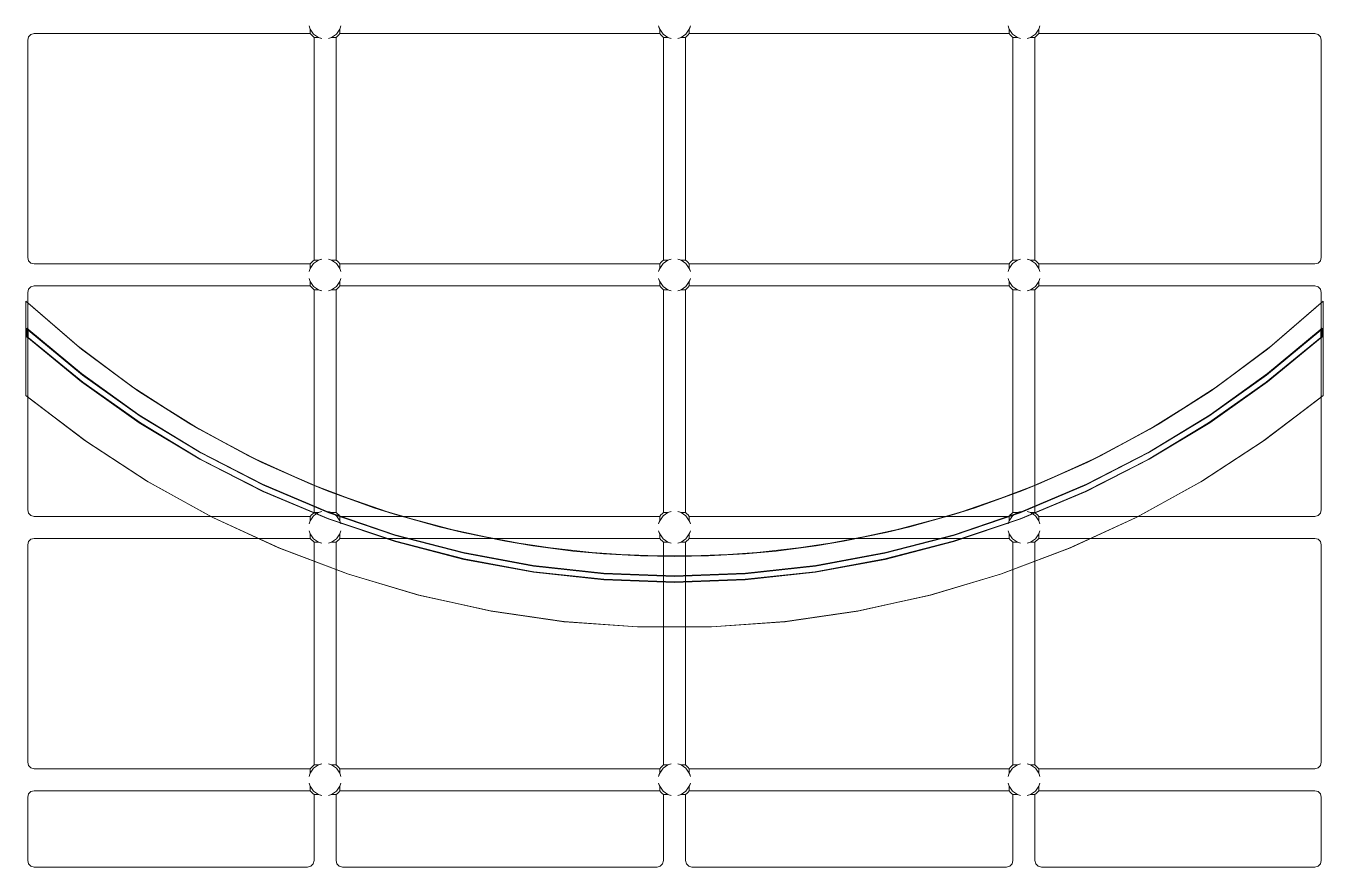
# Model space of a CAD drawing. Header units: millimetres. Extents: x 0 to 1729, y -270 to 583.
# Drawn here: x 260 to 460.5, y 44 to 174 of the extents above; entities that cross this region are included whole.
import ezdxf

# ---------------------------------------------------------------- set-up
doc = ezdxf.new("R2010")
doc.units = ezdxf.units.MM
doc.layers.add('OUTLINE', color=7, linetype='Continuous')

msp = doc.modelspace()

# ---------------------------------------------------------------- linework, layer by layer
at = {"layer": 'OUTLINE', "lineweight": 13}
for p, q in [((260.45, 172.3), (260.81, 172.67)), ((260.81, 172.67), (261.32, 172.8)), ((261.32, 172.8), (303.96, 172.8)), ((303.8, 173.98), (303.85, 173.8)), ((303.8, 173.98), (303.96, 173.49)), ((303.85, 173.8), (303.9, 173.64)), ((303.9, 173.64), (303.94, 173.53)), ((303.94, 173.53), (303.96, 173.48)), ((303.96, 173.49), (304.48, 172.73)), ((303.96, 173.48), (303.96, 172.8)), ((303.96, 172.8), (304.14, 172.59)), ((304.14, 172.59), (304.34, 172.39)), ((304.34, 172.39), (304.55, 172.21)), ((304.48, 172.73), (305.24, 172.21)), ((307.26, 172.21), (308.02, 172.73)), ((307.95, 172.21), (308.16, 172.39)), ((308.02, 172.73), (308.54, 173.49)), ((308.16, 172.39), (308.36, 172.59)), ((308.36, 172.59), (308.54, 172.8)), ((308.54, 173.49), (308.7, 173.98)), ((308.54, 173.48), (308.56, 173.53)), ((308.54, 172.8), (308.54, 173.48)), ((308.54, 172.8), (357.96, 172.8)), ((308.56, 173.53), (308.6, 173.64)), ((308.6, 173.64), (308.65, 173.8)), ((308.65, 173.8), (308.7, 173.98)), ((357.8, 173.98), (357.85, 173.8)), ((357.8, 173.98), (357.96, 173.49)), ((357.85, 173.8), (357.9, 173.64)), ((357.9, 173.64), (357.94, 173.53)), ((357.94, 173.53), (357.96, 173.48)), ((357.96, 173.49), (358.48, 172.73)), ((357.96, 173.48), (357.96, 172.8)), ((357.96, 172.8), (358.14, 172.59)), ((358.14, 172.59), (358.34, 172.39)), ((358.34, 172.39), (358.55, 172.21)), ((358.48, 172.73), (359.24, 172.21)), ((361.26, 172.21), (362.02, 172.73)), ((361.95, 172.21), (362.16, 172.39)), ((362.02, 172.73), (362.54, 173.49)), ((362.16, 172.39), (362.36, 172.59)), ((362.36, 172.59), (362.54, 172.8)), ((362.54, 173.49), (362.7, 173.98)), ((362.54, 173.48), (362.56, 173.53)), ((362.54, 172.8), (362.54, 173.48)), ((362.54, 172.8), (411.96, 172.8)), ((362.56, 173.53), (362.6, 173.64)), ((362.6, 173.64), (362.65, 173.8)), ((362.65, 173.8), (362.7, 173.98)), ((411.8, 173.98), (411.85, 173.8)), ((411.8, 173.98), (411.96, 173.49)), ((411.85, 173.8), (411.9, 173.64)), ((411.9, 173.64), (411.94, 173.53)), ((411.94, 173.53), (411.96, 173.48)), ((411.96, 173.49), (412.48, 172.73)), ((411.96, 173.48), (411.96, 172.8)), ((411.96, 172.8), (412.14, 172.59)), ((412.14, 172.59), (412.34, 172.39)), ((412.34, 172.39), (412.55, 172.21)), ((412.48, 172.73), (413.24, 172.21)), ((415.26, 172.21), (416.02, 172.73)), ((415.95, 172.21), (416.16, 172.39)), ((416.02, 172.73), (416.54, 173.49)), ((416.16, 172.39), (416.36, 172.59)), ((416.36, 172.59), (416.54, 172.8)), ((416.54, 173.49), (416.7, 173.98)), ((416.54, 173.48), (416.56, 173.53)), ((416.54, 172.8), (416.54, 173.48)), ((416.54, 172.8), (459.18, 172.8)), ((416.56, 173.53), (416.6, 173.64)), ((416.6, 173.64), (416.65, 173.8)), ((416.65, 173.8), (416.7, 173.98)), ((459.18, 172.8), (459.69, 172.67)), ((459.69, 172.67), (460.05, 172.3)), ((260.31, 171.81), (260.45, 172.3)), ((260.31, 138.19), (260.31, 171.81)), ((304.55, 137.79), (304.55, 172.21)), ((304.55, 172.21), (305.23, 172.21)), ((305.23, 172.21), (305.28, 172.19)), ((305.24, 172.21), (305.73, 172.05)), ((305.28, 172.19), (305.39, 172.15)), ((305.39, 172.15), (305.55, 172.1)), ((305.55, 172.1), (305.73, 172.05)), ((306.77, 172.05), (307.26, 172.21)), ((306.77, 172.05), (306.95, 172.1)), ((306.95, 172.1), (307.11, 172.15)), ((307.11, 172.15), (307.22, 172.19)), ((307.22, 172.19), (307.27, 172.21)), ((307.27, 172.21), (307.95, 172.21)), ((307.95, 137.79), (307.95, 172.21)), ((358.55, 137.79), (358.55, 172.21)), ((358.55, 172.21), (359.23, 172.21)), ((359.23, 172.21), (359.28, 172.19)), ((359.24, 172.21), (359.73, 172.05)), ((359.28, 172.19), (359.39, 172.15)), ((359.39, 172.15), (359.55, 172.1)), ((359.55, 172.1), (359.73, 172.05)), ((360.77, 172.05), (361.26, 172.21)), ((360.77, 172.05), (360.95, 172.1)), ((360.95, 172.1), (361.11, 172.15)), ((361.11, 172.15), (361.22, 172.19)), ((361.22, 172.19), (361.27, 172.21)), ((361.27, 172.21), (361.95, 172.21)), ((361.95, 137.79), (361.95, 172.21)), ((412.55, 137.79), (412.55, 172.21)), ((412.55, 172.21), (413.23, 172.21)), ((413.23, 172.21), (413.28, 172.19)), ((413.24, 172.21), (413.73, 172.05)), ((413.28, 172.19), (413.39, 172.15)), ((413.39, 172.15), (413.55, 172.1)), ((413.55, 172.1), (413.73, 172.05)), ((414.77, 172.05), (415.26, 172.21)), ((414.77, 172.05), (414.95, 172.1)), ((414.95, 172.1), (415.11, 172.15)), ((415.11, 172.15), (415.22, 172.19)), ((415.22, 172.19), (415.27, 172.21)), ((415.27, 172.21), (415.95, 172.21)), ((415.95, 137.79), (415.95, 172.21)), ((460.05, 172.3), (460.19, 171.81)), ((460.19, 138.19), (460.19, 171.81)), ((260.31, 138.19), (260.45, 137.7)), ((260.45, 137.7), (260.81, 137.33)), ((260.81, 137.33), (261.32, 137.2)), ((261.32, 137.2), (303.96, 137.2)), ((303.8, 136.02), (303.96, 136.51)), ((303.85, 136.2), (303.9, 136.36)), ((303.9, 136.36), (303.94, 136.47)), ((303.94, 136.47), (303.96, 136.52)), ((303.96, 137.2), (304.14, 137.41)), ((303.96, 136.51), (304.48, 137.27)), ((303.96, 136.52), (303.96, 137.2)), ((304.14, 137.41), (304.34, 137.61)), ((304.34, 137.61), (304.55, 137.79)), ((304.48, 137.27), (305.24, 137.79)), ((304.55, 137.79), (305.23, 137.79)), ((305.23, 137.79), (305.28, 137.81)), ((305.24, 137.79), (305.73, 137.95)), ((305.28, 137.81), (305.39, 137.85)), ((305.39, 137.85), (305.55, 137.9)), ((305.55, 137.9), (305.73, 137.95)), ((306.77, 137.95), (306.95, 137.9)), ((306.77, 137.95), (307.26, 137.79)), ((306.95, 137.9), (307.11, 137.85)), ((307.11, 137.85), (307.22, 137.81)), ((307.22, 137.81), (307.27, 137.79)), ((307.26, 137.79), (308.02, 137.27)), ((307.27, 137.79), (307.95, 137.79)), ((307.95, 137.79), (308.16, 137.61)), ((308.02, 137.27), (308.54, 136.51)), ((308.16, 137.61), (308.36, 137.41)), ((308.36, 137.41), (308.54, 137.2)), ((308.54, 137.2), (308.54, 136.52)), ((308.54, 137.2), (357.96, 137.2)), ((308.54, 136.52), (308.56, 136.47)), ((308.54, 136.51), (308.7, 136.02)), ((308.56, 136.47), (308.6, 136.36)), ((308.6, 136.36), (308.65, 136.2)), ((357.8, 136.02), (357.96, 136.51)), ((357.85, 136.2), (357.9, 136.36)), ((357.9, 136.36), (357.94, 136.47)), ((357.94, 136.47), (357.96, 136.52)), ((357.96, 137.2), (358.14, 137.41)), ((357.96, 136.51), (358.48, 137.27)), ((357.96, 136.52), (357.96, 137.2)), ((358.14, 137.41), (358.34, 137.61)), ((358.34, 137.61), (358.55, 137.79)), ((358.48, 137.27), (359.24, 137.79)), ((358.55, 137.79), (359.23, 137.79)), ((359.23, 137.79), (359.28, 137.81)), ((359.24, 137.79), (359.73, 137.95)), ((359.28, 137.81), (359.39, 137.85)), ((359.39, 137.85), (359.55, 137.9)), ((359.55, 137.9), (359.73, 137.95)), ((360.77, 137.95), (360.95, 137.9)), ((360.77, 137.95), (361.26, 137.79)), ((360.95, 137.9), (361.11, 137.85)), ((361.11, 137.85), (361.22, 137.81)), ((361.22, 137.81), (361.27, 137.79)), ((361.26, 137.79), (362.02, 137.27)), ((361.27, 137.79), (361.95, 137.79)), ((361.95, 137.79), (362.16, 137.61)), ((362.02, 137.27), (362.54, 136.51)), ((362.16, 137.61), (362.36, 137.41)), ((362.36, 137.41), (362.54, 137.2)), ((362.54, 137.2), (362.54, 136.52)), ((362.54, 137.2), (411.96, 137.2)), ((362.54, 136.52), (362.56, 136.47)), ((362.54, 136.51), (362.7, 136.02)), ((362.56, 136.47), (362.6, 136.36)), ((362.6, 136.36), (362.65, 136.2)), ((411.8, 136.02), (411.96, 136.51)), ((411.85, 136.2), (411.9, 136.36)), ((411.9, 136.36), (411.94, 136.47)), ((411.94, 136.47), (411.96, 136.52)), ((411.96, 137.2), (412.14, 137.41)), ((411.96, 136.51), (412.48, 137.27)), ((411.96, 136.52), (411.96, 137.2)), ((412.14, 137.41), (412.34, 137.61)), ((412.34, 137.61), (412.55, 137.79)), ((412.48, 137.27), (413.24, 137.79)), ((412.55, 137.79), (413.23, 137.79)), ((413.23, 137.79), (413.28, 137.81)), ((413.24, 137.79), (413.73, 137.95)), ((413.28, 137.81), (413.39, 137.85)), ((413.39, 137.85), (413.55, 137.9)), ((413.55, 137.9), (413.73, 137.95)), ((414.77, 137.95), (414.95, 137.9)), ((414.77, 137.95), (415.26, 137.79)), ((414.95, 137.9), (415.11, 137.85)), ((415.11, 137.85), (415.22, 137.81)), ((415.22, 137.81), (415.27, 137.79)), ((415.26, 137.79), (416.02, 137.27)), ((415.27, 137.79), (415.95, 137.79)), ((415.95, 137.79), (416.16, 137.61)), ((416.02, 137.27), (416.54, 136.51)), ((416.16, 137.61), (416.36, 137.41)), ((416.36, 137.41), (416.54, 137.2)), ((416.54, 137.2), (416.54, 136.52)), ((416.54, 137.2), (459.18, 137.2)), ((416.54, 136.52), (416.56, 136.47)), ((416.54, 136.51), (416.7, 136.02)), ((416.56, 136.47), (416.6, 136.36)), ((416.6, 136.36), (416.65, 136.2)), ((459.18, 137.2), (459.69, 137.33)), ((459.69, 137.33), (460.05, 137.7)), ((460.05, 137.7), (460.19, 138.19)), ((303.8, 136.02), (303.85, 136.2)), ((303.8, 134.98), (303.85, 134.8)), ((303.8, 134.98), (303.96, 134.49)), ((303.85, 134.8), (303.9, 134.64)), ((303.9, 134.64), (303.94, 134.53)), ((303.94, 134.53), (303.96, 134.48)), ((303.96, 134.49), (304.48, 133.73)), ((303.96, 134.48), (303.96, 133.8)), ((308.02, 133.73), (308.54, 134.49)), ((308.54, 134.49), (308.7, 134.98)), ((308.54, 134.48), (308.56, 134.53)), ((308.54, 133.8), (308.54, 134.48)), ((308.56, 134.53), (308.6, 134.64)), ((308.6, 134.64), (308.65, 134.8)), ((308.65, 136.2), (308.7, 136.02)), ((308.65, 134.8), (308.7, 134.98)), ((357.8, 136.02), (357.85, 136.2)), ((357.8, 134.98), (357.85, 134.8)), ((357.8, 134.98), (357.96, 134.49)), ((357.85, 134.8), (357.9, 134.64)), ((357.9, 134.64), (357.94, 134.53)), ((357.94, 134.53), (357.96, 134.48)), ((357.96, 134.49), (358.48, 133.73)), ((357.96, 134.48), (357.96, 133.8)), ((362.02, 133.73), (362.54, 134.49)), ((362.54, 134.49), (362.7, 134.98)), ((362.54, 134.48), (362.56, 134.53)), ((362.54, 133.8), (362.54, 134.48)), ((362.56, 134.53), (362.6, 134.64)), ((362.6, 134.64), (362.65, 134.8)), ((362.65, 136.2), (362.7, 136.02)), ((362.65, 134.8), (362.7, 134.98)), ((411.8, 136.02), (411.85, 136.2)), ((411.8, 134.98), (411.85, 134.8)), ((411.8, 134.98), (411.96, 134.49)), ((411.85, 134.8), (411.9, 134.64)), ((411.9, 134.64), (411.94, 134.53)), ((411.94, 134.53), (411.96, 134.48)), ((411.96, 134.49), (412.48, 133.73)), ((411.96, 134.48), (411.96, 133.8)), ((416.02, 133.73), (416.54, 134.49)), ((416.54, 134.49), (416.7, 134.98)), ((416.54, 134.48), (416.56, 134.53)), ((416.54, 133.8), (416.54, 134.48)), ((416.56, 134.53), (416.6, 134.64)), ((416.6, 134.64), (416.65, 134.8)), ((416.65, 136.2), (416.7, 136.02)), ((416.65, 134.8), (416.7, 134.98)), ((260.31, 132.81), (260.45, 133.3)), ((260.31, 99.19), (260.31, 132.81)), ((260.45, 133.3), (260.81, 133.67)), ((260.81, 133.67), (261.32, 133.8)), ((261.32, 133.8), (303.96, 133.8)), ((303.96, 133.8), (304.14, 133.59)), ((304.14, 133.59), (304.34, 133.39)), ((304.34, 133.39), (304.55, 133.21)), ((304.48, 133.73), (305.24, 133.21)), ((304.55, 98.79), (304.55, 133.21)), ((304.55, 133.21), (305.23, 133.21)), ((305.23, 133.21), (305.28, 133.19)), ((305.24, 133.21), (305.73, 133.05)), ((305.28, 133.19), (305.39, 133.15)), ((305.39, 133.15), (305.55, 133.1)), ((305.55, 133.1), (305.73, 133.05)), ((306.77, 133.05), (307.26, 133.21)), ((306.77, 133.05), (306.95, 133.1)), ((306.95, 133.1), (307.11, 133.15)), ((307.11, 133.15), (307.22, 133.19)), ((307.22, 133.19), (307.27, 133.21)), ((307.26, 133.21), (308.02, 133.73)), ((307.27, 133.21), (307.95, 133.21)), ((307.95, 133.21), (308.16, 133.39)), ((307.95, 98.79), (307.95, 133.21)), ((308.16, 133.39), (308.36, 133.59)), ((308.36, 133.59), (308.54, 133.8)), ((308.54, 133.8), (357.96, 133.8)), ((357.96, 133.8), (358.14, 133.59)), ((358.14, 133.59), (358.34, 133.39)), ((358.34, 133.39), (358.55, 133.21)), ((358.48, 133.73), (359.24, 133.21)), ((358.55, 98.79), (358.55, 133.21)), ((358.55, 133.21), (359.23, 133.21)), ((359.23, 133.21), (359.28, 133.19)), ((359.24, 133.21), (359.73, 133.05)), ((359.28, 133.19), (359.39, 133.15)), ((359.39, 133.15), (359.55, 133.1)), ((359.55, 133.1), (359.73, 133.05)), ((360.77, 133.05), (361.26, 133.21)), ((360.77, 133.05), (360.95, 133.1)), ((360.95, 133.1), (361.11, 133.15)), ((361.11, 133.15), (361.22, 133.19)), ((361.22, 133.19), (361.27, 133.21)), ((361.26, 133.21), (362.02, 133.73)), ((361.27, 133.21), (361.95, 133.21)), ((361.95, 133.21), (362.16, 133.39)), ((361.95, 98.79), (361.95, 133.21)), ((362.16, 133.39), (362.36, 133.59)), ((362.36, 133.59), (362.54, 133.8)), ((362.54, 133.8), (411.96, 133.8)), ((411.96, 133.8), (412.14, 133.59)), ((412.14, 133.59), (412.34, 133.39)), ((412.34, 133.39), (412.55, 133.21)), ((412.48, 133.73), (413.24, 133.21)), ((412.55, 98.79), (412.55, 133.21)), ((412.55, 133.21), (413.23, 133.21)), ((413.23, 133.21), (413.28, 133.19)), ((413.24, 133.21), (413.73, 133.05)), ((413.28, 133.19), (413.39, 133.15)), ((413.39, 133.15), (413.55, 133.1)), ((413.55, 133.1), (413.73, 133.05)), ((414.77, 133.05), (415.26, 133.21)), ((414.77, 133.05), (414.95, 133.1)), ((414.95, 133.1), (415.11, 133.15)), ((415.11, 133.15), (415.22, 133.19)), ((415.22, 133.19), (415.27, 133.21)), ((415.26, 133.21), (416.02, 133.73)), ((415.27, 133.21), (415.95, 133.21)), ((415.95, 133.21), (416.16, 133.39)), ((415.95, 98.79), (415.95, 133.21)), ((416.16, 133.39), (416.36, 133.59)), ((416.36, 133.59), (416.54, 133.8)), ((416.54, 133.8), (459.18, 133.8)), ((459.18, 133.8), (459.69, 133.67)), ((459.69, 133.67), (460.05, 133.3)), ((460.05, 133.3), (460.19, 132.81)), ((460.19, 99.19), (460.19, 132.81)), ((260.03, 116.85), (260.03, 131.46)), ((260.03, 131.46), (260.31, 131.2)), ((260.03, 131.46), (267.96, 124.58)), ((260.31, 116.62), (260.31, 131.2)), ((260.31, 131.2), (267.96, 124.58)), ((260.31, 131.2), (268.64, 124.04)), ((451.86, 124.04), (460.19, 131.2)), ((452.54, 124.58), (460.47, 131.46)), ((452.54, 124.58), (460.19, 131.2)), ((460.19, 131.2), (460.47, 131.46)), ((460.19, 116.62), (460.19, 131.2)), ((460.47, 116.85), (460.47, 131.46)), ((260.17, 125.93), (260.17, 127.27)), ((260.17, 127.27), (260.38, 126.97)), ((260.17, 127.27), (268.59, 120.26)), ((260.38, 125.85), (260.38, 126.97)), ((260.38, 126.97), (268.79, 120.01)), ((451.71, 120.01), (460.12, 126.97)), ((451.91, 120.26), (460.33, 127.27)), ((460.12, 126.97), (460.33, 127.27)), ((460.12, 125.85), (460.12, 126.97)), ((460.33, 125.93), (460.33, 127.27)), ((260.17, 125.93), (260.38, 125.85)), ((260.17, 125.93), (268.62, 118.98)), ((260.38, 125.85), (268.82, 118.93)), ((267.96, 124.58), (268.64, 124.04)), ((267.96, 124.58), (276.37, 118.28)), ((444.13, 118.28), (452.54, 124.58)), ((451.68, 118.93), (460.12, 125.85)), ((451.86, 124.04), (452.54, 124.58)), ((451.88, 118.98), (460.33, 125.93)), ((460.12, 125.85), (460.33, 125.93)), ((268.64, 124.04), (276.37, 118.28)), ((268.64, 124.04), (277.48, 117.51)), ((443.02, 117.51), (451.86, 124.04)), ((444.13, 118.28), (451.86, 124.04)), ((268.59, 120.26), (277.5, 113.89)), ((268.62, 118.98), (277.55, 112.66)), ((268.79, 120.01), (277.69, 113.67)), ((268.82, 118.93), (277.73, 112.64)), ((276.37, 118.28), (277.48, 117.51)), ((276.37, 118.28), (285.2, 112.6)), ((435.3, 112.6), (444.13, 118.28)), ((442.77, 112.64), (451.68, 118.93)), ((442.81, 113.67), (451.71, 120.01)), ((442.95, 112.66), (451.88, 118.98)), ((443, 113.89), (451.91, 120.26)), ((443.02, 117.51), (444.13, 118.28)), ((260.03, 116.85), (260.31, 116.62)), ((260.03, 116.85), (269.12, 109.93)), ((260.31, 116.62), (269.12, 109.93)), ((260.31, 116.62), (269.38, 109.74)), ((277.48, 117.51), (285.2, 112.6)), ((277.48, 117.51), (286.79, 111.67)), ((433.71, 111.67), (443.02, 117.51)), ((435.3, 112.6), (443.02, 117.51)), ((451.12, 109.74), (460.19, 116.62)), ((451.38, 109.93), (460.47, 116.85)), ((451.38, 109.93), (460.19, 116.62)), ((460.19, 116.62), (460.47, 116.85)), ((277.5, 113.89), (286.85, 108.18)), ((277.55, 112.66), (286.91, 107.01)), ((277.69, 113.67), (287.03, 107.99)), ((277.73, 112.64), (287.08, 107)), ((285.2, 112.6), (286.79, 111.67)), ((285.2, 112.6), (294.41, 107.57)), ((426.09, 107.57), (435.3, 112.6)), ((433.42, 107), (442.77, 112.64)), ((433.47, 107.99), (442.81, 113.67)), ((433.59, 107.01), (442.95, 112.66)), ((433.65, 108.18), (443, 113.89)), ((433.71, 111.67), (435.3, 112.6)), ((286.79, 111.67), (294.41, 107.57)), ((286.79, 111.67), (296.5, 106.54)), ((424, 106.54), (433.71, 111.67)), ((426.09, 107.57), (433.71, 111.67)), ((269.12, 109.93), (269.38, 109.74)), ((269.12, 109.93), (278.68, 103.68)), ((269.38, 109.74), (278.68, 103.68)), ((269.38, 109.74), (278.93, 103.53)), ((441.57, 103.53), (451.12, 109.74)), ((441.82, 103.68), (451.38, 109.93)), ((441.82, 103.68), (451.12, 109.74)), ((451.12, 109.74), (451.38, 109.93)), ((286.85, 108.18), (296.59, 103.18)), ((286.91, 107.01), (296.66, 102.04)), ((287.03, 107.99), (296.75, 103.02)), ((287.08, 107), (296.8, 102.06)), ((294.41, 107.57), (296.5, 106.54)), ((294.41, 107.57), (303.96, 103.2)), ((296.5, 106.54), (303.96, 103.2)), ((296.5, 106.54), (306.57, 102.15)), ((413.93, 102.15), (424, 106.54)), ((416.54, 103.2), (426.09, 107.57)), ((416.54, 103.2), (424, 106.54)), ((423.7, 102.06), (433.42, 107)), ((423.75, 103.02), (433.47, 107.99)), ((423.84, 102.04), (433.59, 107.01)), ((423.91, 103.18), (433.65, 108.18)), ((424, 106.54), (426.09, 107.57)), ((278.68, 103.68), (278.93, 103.53)), ((278.68, 103.68), (288.68, 98.14)), ((278.93, 103.53), (288.68, 98.14)), ((278.93, 103.53), (288.9, 98.03)), ((296.59, 103.18), (306.68, 98.89)), ((296.75, 103.02), (306.81, 98.76)), ((303.96, 103.2), (306.57, 102.15)), ((303.96, 103.2), (313.8, 99.53)), ((406.7, 99.53), (416.54, 103.2)), ((413.69, 98.76), (423.75, 103.02)), ((413.82, 98.89), (423.91, 103.18)), ((413.93, 102.15), (416.54, 103.2)), ((431.6, 98.03), (441.57, 103.53)), ((431.82, 98.14), (441.82, 103.68)), ((431.82, 98.14), (441.57, 103.53)), ((441.57, 103.53), (441.82, 103.68)), ((296.66, 102.04), (306.74, 97.8)), ((296.8, 102.06), (306.86, 97.84)), ((306.57, 102.15), (313.8, 99.53)), ((306.57, 102.15), (316.95, 98.52)), ((403.55, 98.52), (413.93, 102.15)), ((406.7, 99.53), (413.93, 102.15)), ((413.64, 97.84), (423.7, 102.06)), ((413.76, 97.8), (423.84, 102.04)), ((260.31, 99.19), (260.45, 98.7)), ((260.45, 98.7), (260.81, 98.33)), ((260.81, 98.33), (261.32, 98.2)), ((303.96, 98.2), (304.14, 98.41)), ((303.96, 97.51), (304.48, 98.27)), ((304.14, 98.41), (304.34, 98.61)), ((304.34, 98.61), (304.55, 98.79)), ((304.48, 98.27), (305.24, 98.79)), ((304.55, 98.79), (305.23, 98.79)), ((305.23, 98.79), (305.28, 98.81)), ((305.24, 98.79), (305.73, 98.95)), ((305.28, 98.81), (305.39, 98.85)), ((305.39, 98.85), (305.55, 98.9)), ((305.55, 98.9), (305.73, 98.95)), ((306.68, 98.89), (317.04, 95.36)), ((306.77, 98.95), (306.95, 98.9)), ((306.77, 98.95), (307.26, 98.79)), ((306.81, 98.76), (317.16, 95.24)), ((306.95, 98.9), (307.11, 98.85)), ((307.11, 98.85), (307.22, 98.81)), ((307.22, 98.81), (307.27, 98.79)), ((307.26, 98.79), (308.02, 98.27)), ((307.27, 98.79), (307.95, 98.79)), ((307.95, 98.79), (308.16, 98.61)), ((308.02, 98.27), (308.54, 97.51)), ((308.16, 98.61), (308.36, 98.41)), ((308.36, 98.41), (308.54, 98.2)), ((313.8, 99.53), (316.95, 98.52)), ((313.8, 99.53), (323.87, 96.57)), ((316.95, 98.52), (323.87, 96.57)), ((316.95, 98.52), (327.56, 95.68)), ((357.96, 98.2), (358.14, 98.41)), ((357.96, 97.51), (358.48, 98.27)), ((358.14, 98.41), (358.34, 98.61)), ((358.34, 98.61), (358.55, 98.79)), ((358.48, 98.27), (359.24, 98.79)), ((358.55, 98.79), (359.23, 98.79)), ((359.23, 98.79), (359.28, 98.81)), ((359.24, 98.79), (359.73, 98.95)), ((359.28, 98.81), (359.39, 98.85)), ((359.39, 98.85), (359.55, 98.9)), ((359.55, 98.9), (359.73, 98.95)), ((360.77, 98.95), (360.95, 98.9)), ((360.77, 98.95), (361.26, 98.79)), ((360.95, 98.9), (361.11, 98.85)), ((361.11, 98.85), (361.22, 98.81)), ((361.22, 98.81), (361.27, 98.79)), ((361.26, 98.79), (362.02, 98.27)), ((361.27, 98.79), (361.95, 98.79)), ((361.95, 98.79), (362.16, 98.61)), ((362.02, 98.27), (362.54, 97.51)), ((362.16, 98.61), (362.36, 98.41)), ((362.36, 98.41), (362.54, 98.2)), ((392.94, 95.68), (403.55, 98.52)), ((396.63, 96.57), (406.7, 99.53)), ((396.63, 96.57), (403.55, 98.52)), ((403.34, 95.24), (413.69, 98.76)), ((403.46, 95.36), (413.82, 98.89)), ((403.55, 98.52), (406.7, 99.53)), ((411.96, 98.2), (412.14, 98.41)), ((411.96, 97.51), (412.48, 98.27)), ((412.14, 98.41), (412.34, 98.61)), ((412.34, 98.61), (412.55, 98.79)), ((412.48, 98.27), (413.24, 98.79)), ((412.55, 98.79), (413.23, 98.79)), ((413.23, 98.79), (413.28, 98.81)), ((413.24, 98.79), (413.73, 98.95)), ((413.28, 98.81), (413.39, 98.85)), ((413.39, 98.85), (413.55, 98.9)), ((413.55, 98.9), (413.73, 98.95)), ((414.77, 98.95), (414.95, 98.9)), ((414.77, 98.95), (415.26, 98.79)), ((414.95, 98.9), (415.11, 98.85)), ((415.11, 98.85), (415.22, 98.81)), ((415.22, 98.81), (415.27, 98.79)), ((415.26, 98.79), (416.02, 98.27)), ((415.27, 98.79), (415.95, 98.79)), ((415.95, 98.79), (416.16, 98.61)), ((416.02, 98.27), (416.54, 97.51)), ((416.16, 98.61), (416.36, 98.41)), ((416.36, 98.41), (416.54, 98.2)), ((459.18, 98.2), (459.69, 98.33)), ((459.69, 98.33), (460.05, 98.7)), ((460.05, 98.7), (460.19, 99.19)), ((261.32, 98.2), (303.96, 98.2)), ((288.68, 98.14), (288.9, 98.03)), ((288.68, 98.14), (299.04, 93.34)), ((288.9, 98.03), (299.04, 93.34)), ((288.9, 98.03), (299.24, 93.26)), ((303.8, 97.02), (303.96, 97.51)), ((303.8, 97.02), (303.85, 97.2)), ((303.85, 97.2), (303.9, 97.36)), ((303.9, 97.36), (303.94, 97.47)), ((303.94, 97.47), (303.96, 97.52)), ((303.96, 97.52), (303.96, 98.2)), ((306.74, 97.8), (317.1, 94.3)), ((306.86, 97.84), (317.2, 94.35)), ((308.54, 98.2), (308.54, 97.52)), ((308.54, 98.2), (357.96, 98.2)), ((308.54, 97.52), (308.56, 97.47)), ((308.54, 97.51), (308.7, 97.02)), ((308.56, 97.47), (308.6, 97.36)), ((308.6, 97.36), (308.65, 97.2)), ((308.65, 97.2), (308.7, 97.02)), ((323.87, 96.57), (327.56, 95.68)), ((323.87, 96.57), (334.13, 94.34)), ((357.8, 97.02), (357.96, 97.51)), ((357.8, 97.02), (357.85, 97.2)), ((357.85, 97.2), (357.9, 97.36)), ((357.9, 97.36), (357.94, 97.47)), ((357.94, 97.47), (357.96, 97.52)), ((357.96, 97.52), (357.96, 98.2)), ((362.54, 98.2), (362.54, 97.52)), ((362.54, 98.2), (411.96, 98.2)), ((362.54, 97.52), (362.56, 97.47)), ((362.54, 97.51), (362.7, 97.02)), ((362.56, 97.47), (362.6, 97.36)), ((362.6, 97.36), (362.65, 97.2)), ((362.65, 97.2), (362.7, 97.02)), ((386.37, 94.34), (396.63, 96.57)), ((392.94, 95.68), (396.63, 96.57)), ((403.3, 94.35), (413.64, 97.84)), ((403.4, 94.3), (413.76, 97.8)), ((411.8, 97.02), (411.96, 97.51)), ((411.8, 97.02), (411.85, 97.2)), ((411.85, 97.2), (411.9, 97.36)), ((411.9, 97.36), (411.94, 97.47)), ((411.94, 97.47), (411.96, 97.52)), ((411.96, 97.52), (411.96, 98.2)), ((416.54, 98.2), (416.54, 97.52)), ((416.54, 98.2), (459.18, 98.2)), ((416.54, 97.52), (416.56, 97.47)), ((416.54, 97.51), (416.7, 97.02)), ((416.56, 97.47), (416.6, 97.36)), ((416.6, 97.36), (416.65, 97.2)), ((416.65, 97.2), (416.7, 97.02)), ((421.26, 93.26), (431.6, 98.03)), ((421.46, 93.34), (431.82, 98.14)), ((421.46, 93.34), (431.6, 98.03)), ((431.6, 98.03), (431.82, 98.14)), ((260.31, 93.81), (260.45, 94.3)), ((260.45, 94.3), (260.81, 94.67)), ((260.81, 94.67), (261.32, 94.8)), ((261.32, 94.8), (303.96, 94.8)), ((303.8, 95.98), (303.85, 95.8)), ((303.8, 95.98), (303.96, 95.49)), ((303.85, 95.8), (303.9, 95.64)), ((303.9, 95.64), (303.94, 95.53)), ((303.94, 95.53), (303.96, 95.48)), ((303.96, 95.49), (304.48, 94.73)), ((303.96, 95.48), (303.96, 94.8)), ((303.96, 94.8), (304.14, 94.59)), ((304.14, 94.59), (304.34, 94.39)), ((304.34, 94.39), (304.55, 94.21)), ((304.48, 94.73), (305.24, 94.21)), ((304.55, 59.79), (304.55, 94.21)), ((304.55, 94.21), (305.23, 94.21)), ((305.24, 94.21), (305.73, 94.05)), ((306.77, 94.05), (307.26, 94.21)), ((307.26, 94.21), (308.02, 94.73)), ((307.27, 94.21), (307.95, 94.21)), ((307.95, 94.21), (308.16, 94.39)), ((307.95, 59.79), (307.95, 94.21)), ((308.02, 94.73), (308.54, 95.49)), ((308.16, 94.39), (308.36, 94.59)), ((308.36, 94.59), (308.54, 94.8)), ((308.54, 95.49), (308.7, 95.98)), ((308.54, 95.48), (308.56, 95.53)), ((308.54, 94.8), (308.54, 95.48)), ((308.54, 94.8), (357.96, 94.8)), ((308.56, 95.53), (308.6, 95.64)), ((308.6, 95.64), (308.65, 95.8)), ((308.65, 95.8), (308.7, 95.98)), ((317.04, 95.36), (327.64, 92.59)), ((317.1, 94.3), (327.69, 91.55)), ((317.16, 95.24), (327.73, 92.49)), ((317.2, 94.35), (327.77, 91.62)), ((327.56, 95.68), (334.13, 94.34)), ((327.56, 95.68), (338.35, 93.64)), ((334.13, 94.34), (338.35, 93.64)), ((334.13, 94.34), (344.53, 92.84)), ((357.8, 95.98), (357.85, 95.8)), ((357.8, 95.98), (357.96, 95.49)), ((357.85, 95.8), (357.9, 95.64)), ((357.9, 95.64), (357.94, 95.53)), ((357.94, 95.53), (357.96, 95.48)), ((357.96, 95.49), (358.48, 94.73)), ((357.96, 95.48), (357.96, 94.8)), ((357.96, 94.8), (358.14, 94.59)), ((358.14, 94.59), (358.34, 94.39)), ((358.34, 94.39), (358.55, 94.21)), ((358.48, 94.73), (359.24, 94.21)), ((358.55, 59.79), (358.55, 94.21)), ((358.55, 94.21), (359.23, 94.21)), ((359.24, 94.21), (359.73, 94.05)), ((360.77, 94.05), (361.26, 94.21)), ((361.26, 94.21), (362.02, 94.73)), ((361.27, 94.21), (361.95, 94.21)), ((361.95, 94.21), (362.16, 94.39)), ((361.95, 59.79), (361.95, 94.21)), ((362.02, 94.73), (362.54, 95.49)), ((362.16, 94.39), (362.36, 94.59)), ((362.36, 94.59), (362.54, 94.8)), ((362.54, 95.49), (362.7, 95.98)), ((362.54, 95.48), (362.56, 95.53)), ((362.54, 94.8), (362.54, 95.48)), ((362.54, 94.8), (411.96, 94.8)), ((362.56, 95.53), (362.6, 95.64)), ((362.6, 95.64), (362.65, 95.8)), ((362.65, 95.8), (362.7, 95.98)), ((375.97, 92.84), (386.37, 94.34)), ((382.15, 93.64), (392.94, 95.68)), ((382.15, 93.64), (386.37, 94.34)), ((386.37, 94.34), (392.94, 95.68)), ((392.73, 91.62), (403.3, 94.35)), ((392.77, 92.49), (403.34, 95.24)), ((392.81, 91.55), (403.4, 94.3)), ((392.86, 92.59), (403.46, 95.36)), ((411.8, 95.98), (411.85, 95.8)), ((411.8, 95.98), (411.96, 95.49)), ((411.85, 95.8), (411.9, 95.64)), ((411.9, 95.64), (411.94, 95.53)), ((411.94, 95.53), (411.96, 95.48)), ((411.96, 95.49), (412.48, 94.73)), ((411.96, 95.48), (411.96, 94.8)), ((411.96, 94.8), (412.14, 94.59)), ((412.14, 94.59), (412.34, 94.39)), ((412.34, 94.39), (412.55, 94.21)), ((412.48, 94.73), (413.24, 94.21)), ((412.55, 59.79), (412.55, 94.21)), ((412.55, 94.21), (413.23, 94.21)), ((413.24, 94.21), (413.73, 94.05)), ((414.77, 94.05), (415.26, 94.21)), ((415.26, 94.21), (416.02, 94.73)), ((415.27, 94.21), (415.95, 94.21)), ((415.95, 94.21), (416.16, 94.39)), ((415.95, 59.79), (415.95, 94.21)), ((416.02, 94.73), (416.54, 95.49)), ((416.16, 94.39), (416.36, 94.59)), ((416.36, 94.59), (416.54, 94.8)), ((416.54, 95.49), (416.7, 95.98)), ((416.54, 95.48), (416.56, 95.53)), ((416.54, 94.8), (416.54, 95.48)), ((416.54, 94.8), (459.18, 94.8)), ((416.56, 95.53), (416.6, 95.64)), ((416.6, 95.64), (416.65, 95.8)), ((416.65, 95.8), (416.7, 95.98)), ((459.18, 94.8), (459.69, 94.67)), ((459.69, 94.67), (460.05, 94.3)), ((460.05, 94.3), (460.19, 93.81)), ((260.31, 60.19), (260.31, 93.81)), ((299.04, 93.34), (299.24, 93.26)), ((299.04, 93.34), (309.73, 89.3)), ((299.24, 93.26), (309.73, 89.3)), ((299.24, 93.26), (309.89, 89.24)), ((305.23, 94.21), (305.28, 94.19)), ((305.28, 94.19), (305.39, 94.15)), ((305.39, 94.15), (305.55, 94.1)), ((305.55, 94.1), (305.73, 94.05)), ((306.77, 94.05), (306.95, 94.1)), ((306.95, 94.1), (307.11, 94.15)), ((307.11, 94.15), (307.22, 94.19)), ((307.22, 94.19), (307.27, 94.21)), ((327.64, 92.59), (338.41, 90.6)), ((327.73, 92.49), (338.47, 90.51)), ((338.35, 93.64), (344.53, 92.84)), ((338.35, 93.64), (349.27, 92.41)), ((344.53, 92.84), (349.27, 92.41)), ((344.53, 92.84), (355, 92.09)), ((349.27, 92.41), (355, 92.09)), ((349.27, 92.41), (360.25, 92)), ((359.23, 94.21), (359.28, 94.19)), ((359.28, 94.19), (359.39, 94.15)), ((359.39, 94.15), (359.55, 94.1)), ((359.55, 94.1), (359.73, 94.05)), ((360.25, 92), (371.23, 92.41)), ((360.77, 94.05), (360.95, 94.1)), ((360.95, 94.1), (361.11, 94.15)), ((361.11, 94.15), (361.22, 94.19)), ((361.22, 94.19), (361.27, 94.21)), ((365.5, 92.09), (375.97, 92.84)), ((365.5, 92.09), (371.23, 92.41)), ((371.23, 92.41), (382.15, 93.64)), ((371.23, 92.41), (375.97, 92.84)), ((375.97, 92.84), (382.15, 93.64)), ((382.03, 90.51), (392.77, 92.49)), ((382.09, 90.6), (392.86, 92.59)), ((410.61, 89.24), (421.26, 93.26)), ((410.77, 89.3), (421.46, 93.34)), ((410.77, 89.3), (421.26, 93.26)), ((413.23, 94.21), (413.28, 94.19)), ((413.28, 94.19), (413.39, 94.15)), ((413.39, 94.15), (413.55, 94.1)), ((413.55, 94.1), (413.73, 94.05)), ((414.77, 94.05), (414.95, 94.1)), ((414.95, 94.1), (415.11, 94.15)), ((415.11, 94.15), (415.22, 94.19)), ((415.22, 94.19), (415.27, 94.21)), ((421.26, 93.26), (421.46, 93.34)), ((460.19, 60.19), (460.19, 93.81)), ((327.69, 91.55), (338.45, 89.58)), ((327.77, 91.62), (338.5, 89.65)), ((338.41, 90.6), (349.3, 89.4)), ((338.47, 90.51), (349.33, 89.32)), ((355, 92.09), (360.25, 92)), ((355, 92.09), (365.5, 92.09)), ((360.25, 92), (365.5, 92.09)), ((371.17, 89.32), (382.03, 90.51)), ((371.2, 89.4), (382.09, 90.6)), ((382, 89.65), (392.73, 91.62)), ((382.05, 89.58), (392.81, 91.55)), ((309.73, 89.3), (309.89, 89.24)), ((309.73, 89.3), (320.68, 86.04)), ((309.89, 89.24), (320.68, 86.04)), ((309.89, 89.24), (320.81, 86)), ((338.45, 89.58), (349.32, 88.4)), ((338.5, 89.65), (349.35, 88.47)), ((349.3, 89.4), (360.25, 89)), ((349.32, 88.4), (360.25, 88)), ((349.33, 89.32), (360.25, 88.92)), ((349.35, 88.47), (360.25, 88.08)), ((360.25, 89), (371.2, 89.4)), ((360.25, 88.92), (371.17, 89.32)), ((360.25, 88.08), (371.15, 88.47)), ((360.25, 88), (371.18, 88.4)), ((371.15, 88.47), (382, 89.65)), ((371.18, 88.4), (382.05, 89.58)), ((399.69, 86), (410.61, 89.24)), ((399.82, 86.04), (410.77, 89.3)), ((399.82, 86.04), (410.61, 89.24)), ((410.61, 89.24), (410.77, 89.3)), ((320.68, 86.04), (320.81, 86)), ((320.68, 86.04), (331.84, 83.58)), ((320.81, 86), (331.84, 83.58)), ((320.81, 86), (331.93, 83.56)), ((388.57, 83.56), (399.69, 86)), ((388.66, 83.58), (399.82, 86.04)), ((388.66, 83.58), (399.69, 86)), ((399.69, 86), (399.82, 86.04)), ((331.84, 83.58), (331.93, 83.56)), ((331.84, 83.58), (343.14, 81.93)), ((331.93, 83.56), (343.14, 81.93)), ((331.93, 83.56), (343.2, 81.92)), ((377.3, 81.92), (388.57, 83.56)), ((377.36, 81.93), (388.66, 83.58)), ((377.36, 81.93), (388.57, 83.56)), ((388.57, 83.56), (388.66, 83.58)), ((343.14, 81.93), (343.2, 81.92)), ((343.14, 81.93), (354.54, 81.1)), ((343.2, 81.92), (354.54, 81.1)), ((343.2, 81.92), (354.56, 81.1)), ((354.54, 81.1), (354.56, 81.1)), ((354.54, 81.1), (365.96, 81.1)), ((354.56, 81.1), (365.94, 81.1)), ((365.94, 81.1), (377.3, 81.92)), ((365.94, 81.1), (365.96, 81.1)), ((365.96, 81.1), (377.36, 81.93)), ((365.96, 81.1), (377.3, 81.92)), ((377.3, 81.92), (377.36, 81.93)), ((260.31, 60.19), (260.45, 59.7)), ((460.05, 59.7), (460.19, 60.19)), ((260.45, 59.7), (260.81, 59.33)), ((260.81, 59.33), (261.32, 59.2)), ((261.32, 59.2), (303.96, 59.2)), ((303.8, 58.02), (303.96, 58.51)), ((303.8, 58.02), (303.85, 58.2)), ((303.85, 58.2), (303.9, 58.36)), ((303.9, 58.36), (303.94, 58.47)), ((303.94, 58.47), (303.96, 58.52)), ((303.96, 59.2), (304.14, 59.41)), ((303.96, 58.51), (304.48, 59.27)), ((303.96, 58.52), (303.96, 59.2)), ((304.14, 59.41), (304.34, 59.61)), ((304.34, 59.61), (304.55, 59.79)), ((304.48, 59.27), (305.24, 59.79)), ((304.55, 59.79), (305.23, 59.79)), ((305.23, 59.79), (305.28, 59.81)), ((305.24, 59.79), (305.73, 59.95)), ((305.28, 59.81), (305.39, 59.85)), ((305.39, 59.85), (305.55, 59.9)), ((305.55, 59.9), (305.73, 59.95)), ((306.77, 59.95), (306.95, 59.9)), ((306.77, 59.95), (307.26, 59.79)), ((306.95, 59.9), (307.11, 59.85)), ((307.11, 59.85), (307.22, 59.81)), ((307.22, 59.81), (307.27, 59.79)), ((307.26, 59.79), (308.02, 59.27)), ((307.27, 59.79), (307.95, 59.79)), ((307.95, 59.79), (308.16, 59.61)), ((308.02, 59.27), (308.54, 58.51)), ((308.16, 59.61), (308.36, 59.41)), ((308.36, 59.41), (308.54, 59.2)), ((308.54, 59.2), (308.54, 58.52)), ((308.54, 59.2), (357.96, 59.2)), ((308.54, 58.52), (308.56, 58.47)), ((308.54, 58.51), (308.7, 58.02)), ((308.56, 58.47), (308.6, 58.36)), ((308.6, 58.36), (308.65, 58.2)), ((308.65, 58.2), (308.7, 58.02)), ((357.8, 58.02), (357.96, 58.51)), ((357.8, 58.02), (357.85, 58.2)), ((357.85, 58.2), (357.9, 58.36)), ((357.9, 58.36), (357.94, 58.47)), ((357.94, 58.47), (357.96, 58.52)), ((357.96, 59.2), (358.14, 59.41)), ((357.96, 58.51), (358.48, 59.27)), ((357.96, 58.52), (357.96, 59.2)), ((358.14, 59.41), (358.34, 59.61)), ((358.34, 59.61), (358.55, 59.79)), ((358.48, 59.27), (359.24, 59.79)), ((358.55, 59.79), (359.23, 59.79)), ((359.23, 59.79), (359.28, 59.81)), ((359.24, 59.79), (359.73, 59.95)), ((359.28, 59.81), (359.39, 59.85)), ((359.39, 59.85), (359.55, 59.9)), ((359.55, 59.9), (359.73, 59.95)), ((360.77, 59.95), (360.95, 59.9)), ((360.77, 59.95), (361.26, 59.79)), ((360.95, 59.9), (361.11, 59.85)), ((361.11, 59.85), (361.22, 59.81)), ((361.22, 59.81), (361.27, 59.79)), ((361.26, 59.79), (362.02, 59.27)), ((361.27, 59.79), (361.95, 59.79)), ((361.95, 59.79), (362.16, 59.61)), ((362.02, 59.27), (362.54, 58.51)), ((362.16, 59.61), (362.36, 59.41)), ((362.36, 59.41), (362.54, 59.2)), ((362.54, 59.2), (362.54, 58.52)), ((362.54, 59.2), (411.96, 59.2)), ((362.54, 58.52), (362.56, 58.47)), ((362.54, 58.51), (362.7, 58.02)), ((362.56, 58.47), (362.6, 58.36)), ((362.6, 58.36), (362.65, 58.2)), ((362.65, 58.2), (362.7, 58.02)), ((411.8, 58.02), (411.96, 58.51)), ((411.8, 58.02), (411.85, 58.2)), ((411.85, 58.2), (411.9, 58.36)), ((411.9, 58.36), (411.94, 58.47)), ((411.94, 58.47), (411.96, 58.52)), ((411.96, 59.2), (412.14, 59.41)), ((411.96, 58.51), (412.48, 59.27)), ((411.96, 58.52), (411.96, 59.2)), ((412.14, 59.41), (412.34, 59.61)), ((412.34, 59.61), (412.55, 59.79)), ((412.48, 59.27), (413.24, 59.79)), ((412.55, 59.79), (413.23, 59.79)), ((413.23, 59.79), (413.28, 59.81)), ((413.24, 59.79), (413.73, 59.95)), ((413.28, 59.81), (413.39, 59.85)), ((413.39, 59.85), (413.55, 59.9)), ((413.55, 59.9), (413.73, 59.95)), ((414.77, 59.95), (414.95, 59.9)), ((414.77, 59.95), (415.26, 59.79)), ((414.95, 59.9), (415.11, 59.85)), ((415.11, 59.85), (415.22, 59.81)), ((415.22, 59.81), (415.27, 59.79)), ((415.26, 59.79), (416.02, 59.27)), ((415.27, 59.79), (415.95, 59.79)), ((415.95, 59.79), (416.16, 59.61)), ((416.02, 59.27), (416.54, 58.51)), ((416.16, 59.61), (416.36, 59.41)), ((416.36, 59.41), (416.54, 59.2)), ((416.54, 59.2), (416.54, 58.52)), ((416.54, 59.2), (459.18, 59.2)), ((416.54, 58.52), (416.56, 58.47)), ((416.54, 58.51), (416.7, 58.02)), ((416.56, 58.47), (416.6, 58.36)), ((416.6, 58.36), (416.65, 58.2)), ((416.65, 58.2), (416.7, 58.02)), ((459.18, 59.2), (459.69, 59.33)), ((459.69, 59.33), (460.05, 59.7)), ((303.8, 56.98), (303.85, 56.8)), ((303.8, 56.98), (303.96, 56.49)), ((303.85, 56.8), (303.9, 56.64)), ((303.9, 56.64), (303.94, 56.53)), ((303.94, 56.53), (303.96, 56.48)), ((303.96, 56.49), (304.48, 55.73)), ((303.96, 56.48), (303.96, 55.8)), ((308.02, 55.73), (308.54, 56.49)), ((308.54, 56.49), (308.7, 56.98)), ((308.54, 56.48), (308.56, 56.53)), ((308.54, 55.8), (308.54, 56.48)), ((308.56, 56.53), (308.6, 56.64)), ((308.6, 56.64), (308.65, 56.8)), ((308.65, 56.8), (308.7, 56.98)), ((357.8, 56.98), (357.85, 56.8)), ((357.8, 56.98), (357.96, 56.49)), ((357.85, 56.8), (357.9, 56.64)), ((357.9, 56.64), (357.94, 56.53)), ((357.94, 56.53), (357.96, 56.48)), ((357.96, 56.49), (358.48, 55.73)), ((357.96, 56.48), (357.96, 55.8)), ((362.02, 55.73), (362.54, 56.49)), ((362.54, 56.49), (362.7, 56.98)), ((362.54, 56.48), (362.56, 56.53)), ((362.54, 55.8), (362.54, 56.48)), ((362.56, 56.53), (362.6, 56.64)), ((362.6, 56.64), (362.65, 56.8)), ((362.65, 56.8), (362.7, 56.98)), ((411.8, 56.98), (411.85, 56.8)), ((411.8, 56.98), (411.96, 56.49)), ((411.85, 56.8), (411.9, 56.64)), ((411.9, 56.64), (411.94, 56.53)), ((411.94, 56.53), (411.96, 56.48)), ((411.96, 56.49), (412.48, 55.73)), ((411.96, 56.48), (411.96, 55.8)), ((416.02, 55.73), (416.54, 56.49)), ((416.54, 56.49), (416.7, 56.98)), ((416.54, 56.48), (416.56, 56.53)), ((416.54, 55.8), (416.54, 56.48)), ((416.56, 56.53), (416.6, 56.64)), ((416.6, 56.64), (416.65, 56.8)), ((416.65, 56.8), (416.7, 56.98)), ((260.31, 54.81), (260.45, 55.3)), ((260.31, 45), (260.31, 54.81)), ((260.45, 55.3), (260.81, 55.67)), ((260.81, 55.67), (261.32, 55.8)), ((261.32, 55.8), (303.96, 55.8)), ((303.96, 55.8), (304.14, 55.59)), ((304.14, 55.59), (304.34, 55.39)), ((304.34, 55.39), (304.55, 55.21)), ((304.48, 55.73), (305.24, 55.21)), ((304.55, 45), (304.55, 55.21)), ((304.55, 55.21), (305.23, 55.21)), ((305.23, 55.21), (305.28, 55.19)), ((305.24, 55.21), (305.73, 55.05)), ((305.28, 55.19), (305.39, 55.15)), ((305.39, 55.15), (305.55, 55.1)), ((305.55, 55.1), (305.73, 55.05)), ((306.77, 55.05), (307.26, 55.21)), ((306.77, 55.05), (306.95, 55.1)), ((306.95, 55.1), (307.11, 55.15)), ((307.11, 55.15), (307.22, 55.19)), ((307.22, 55.19), (307.27, 55.21)), ((307.26, 55.21), (308.02, 55.73)), ((307.27, 55.21), (307.95, 55.21)), ((307.95, 55.21), (308.16, 55.39)), ((307.95, 45), (307.95, 55.21)), ((308.16, 55.39), (308.36, 55.59)), ((308.36, 55.59), (308.54, 55.8)), ((308.54, 55.8), (357.96, 55.8)), ((357.96, 55.8), (358.14, 55.59)), ((358.14, 55.59), (358.34, 55.39)), ((358.34, 55.39), (358.55, 55.21)), ((358.48, 55.73), (359.24, 55.21)), ((358.55, 45), (358.55, 55.21)), ((358.55, 55.21), (359.23, 55.21)), ((359.23, 55.21), (359.28, 55.19)), ((359.24, 55.21), (359.73, 55.05)), ((359.28, 55.19), (359.39, 55.15)), ((359.39, 55.15), (359.55, 55.1)), ((359.55, 55.1), (359.73, 55.05)), ((360.77, 55.05), (361.26, 55.21)), ((360.77, 55.05), (360.95, 55.1)), ((360.95, 55.1), (361.11, 55.15)), ((361.11, 55.15), (361.22, 55.19)), ((361.22, 55.19), (361.27, 55.21)), ((361.26, 55.21), (362.02, 55.73)), ((361.27, 55.21), (361.95, 55.21)), ((361.95, 55.21), (362.16, 55.39)), ((361.95, 45), (361.95, 55.21)), ((362.16, 55.39), (362.36, 55.59)), ((362.36, 55.59), (362.54, 55.8)), ((362.54, 55.8), (411.96, 55.8)), ((411.96, 55.8), (412.14, 55.59)), ((412.14, 55.59), (412.34, 55.39)), ((412.34, 55.39), (412.55, 55.21)), ((412.48, 55.73), (413.24, 55.21)), ((412.55, 45), (412.55, 55.21)), ((412.55, 55.21), (413.23, 55.21)), ((413.23, 55.21), (413.28, 55.19)), ((413.24, 55.21), (413.73, 55.05)), ((413.28, 55.19), (413.39, 55.15)), ((413.39, 55.15), (413.55, 55.1)), ((413.55, 55.1), (413.73, 55.05)), ((414.77, 55.05), (415.26, 55.21)), ((414.77, 55.05), (414.95, 55.1)), ((414.95, 55.1), (415.11, 55.15)), ((415.11, 55.15), (415.22, 55.19)), ((415.22, 55.19), (415.27, 55.21)), ((415.26, 55.21), (416.02, 55.73)), ((415.27, 55.21), (415.95, 55.21)), ((415.95, 55.21), (416.16, 55.39)), ((415.95, 45), (415.95, 55.21)), ((416.16, 55.39), (416.36, 55.59)), ((416.36, 55.59), (416.54, 55.8)), ((416.54, 55.8), (459.18, 55.8)), ((459.18, 55.8), (459.69, 55.67)), ((459.69, 55.67), (460.05, 55.3)), ((460.05, 55.3), (460.19, 54.81)), ((460.19, 45), (460.19, 54.81)), ((260.31, 45), (260.45, 44.5)), ((260.45, 44.5), (260.81, 44.14)), ((260.81, 44.14), (261.32, 44)), ((303.55, 44), (304.05, 44.14)), ((304.05, 44.14), (304.42, 44.5)), ((304.42, 44.5), (304.55, 45)), ((307.95, 45), (308.08, 44.5)), ((308.08, 44.5), (308.45, 44.14)), ((308.45, 44.14), (308.95, 44)), ((357.55, 44), (358.05, 44.14)), ((358.05, 44.14), (358.42, 44.5)), ((358.42, 44.5), (358.55, 45)), ((361.95, 45), (362.08, 44.5)), ((362.08, 44.5), (362.45, 44.14)), ((362.45, 44.14), (362.95, 44)), ((411.55, 44), (412.05, 44.14)), ((412.05, 44.14), (412.42, 44.5)), ((412.42, 44.5), (412.55, 45)), ((415.95, 45), (416.08, 44.5)), ((416.08, 44.5), (416.45, 44.14)), ((416.45, 44.14), (416.95, 44)), ((459.18, 44), (459.69, 44.14)), ((459.69, 44.14), (460.05, 44.5)), ((460.05, 44.5), (460.19, 45)), ((261.32, 44), (303.55, 44)), ((308.95, 44), (357.55, 44)), ((362.95, 44), (411.55, 44)), ((416.95, 44), (459.18, 44))]:
    msp.add_line(p, q, dxfattribs=at)

doc.saveas('drawing.dxf')
